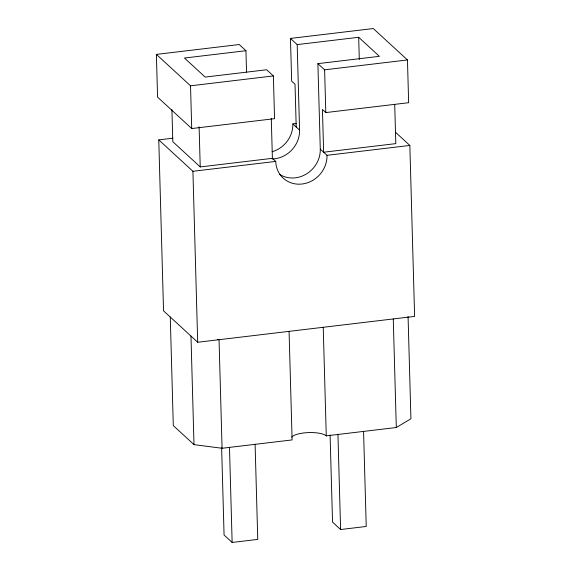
<?xml version="1.0" encoding="UTF-8"?>
<svg xmlns="http://www.w3.org/2000/svg" width="571" height="571" viewBox="0 0 571 571"><rect width="100%" height="100%" fill="white"/><g stroke="black" fill="none" stroke-linecap="round" stroke-linejoin="round"><path stroke-width="0.86" d="M291.71 437.179A17.915 5.325 -1.6 0 1 308.411 432.59A17.915 5.325 -1.6 0 1 326.269 435.859L396.303 427.515L410.927 418.786L408.072 316.455M245.944 50.712L184.454 58.035L205.16 77.078L266.65 69.755L273.373 75.936L274.565 118.675L191.72 128.546L157.575 97.141L156.383 54.395L239.22 44.524L245.944 50.712L246.544 72.082M296.213 126.998L295.021 84.251L291.66 81.161L290.468 38.421L373.306 28.55L407.458 59.955L408.65 102.701L325.805 112.573L322.444 109.475L323.643 152.221L395.803 143.621L394.711 104.443M290.468 38.421L297.184 44.602L358.681 37.279L379.38 56.322L317.89 63.645L320.281 149.131A26.873 24.532 -47.4 0 1 306.634 173.834A26.873 24.532 -47.4 0 1 279.626 174.383M156.383 54.395L190.528 85.807L273.373 75.936M317.89 63.645L324.613 69.826L407.458 59.955M395.667 132.401L409.842 145.441L414.617 316.405L197.694 342.25L163.542 310.845L158.767 139.881L172.87 138.196M272.117 151.758A26.873 24.532 -47.4 0 0 292.852 123.907L296.378 123.486M171.914 109.646L172.806 141.701L200.235 166.925L272.396 158.324L275.757 161.415A26.873 24.532 -47.4 0 0 302.095 184.012A26.873 24.532 -47.4 0 0 327.005 155.312L409.842 145.441M158.767 139.881L192.919 171.286L275.757 161.415M170.265 317.026L173.299 425.595L194.004 444.631L222.076 448.271L292.109 439.927L289.076 331.366M221.634 447.821L224.075 535.034L232.14 542.45L257.757 539.395L255.101 444.181M330.095 434.902L332.536 522.108L340.601 529.524L366.225 526.476L363.563 431.255M217.287 339.481L219.043 339.709L222.076 448.271M292.852 123.907L299.575 130.088A26.873 24.532 -47.4 0 1 272.16 158.959M320.281 149.131L327.005 155.312M393.269 318.953L396.303 427.515M358.681 37.279L359.302 59.541M337.939 434.31L340.601 529.524M324.613 69.826L325.805 112.573M323.236 327.297L326.269 435.859M297.184 44.602L299.575 130.088M271.282 118.254L272.396 158.324M229.478 447.236L232.14 542.45M199.115 126.855L200.235 166.925M190.528 85.807L191.72 128.546M192.919 171.286L197.694 342.25M190.971 336.069L194.004 444.631"/></g></svg>
